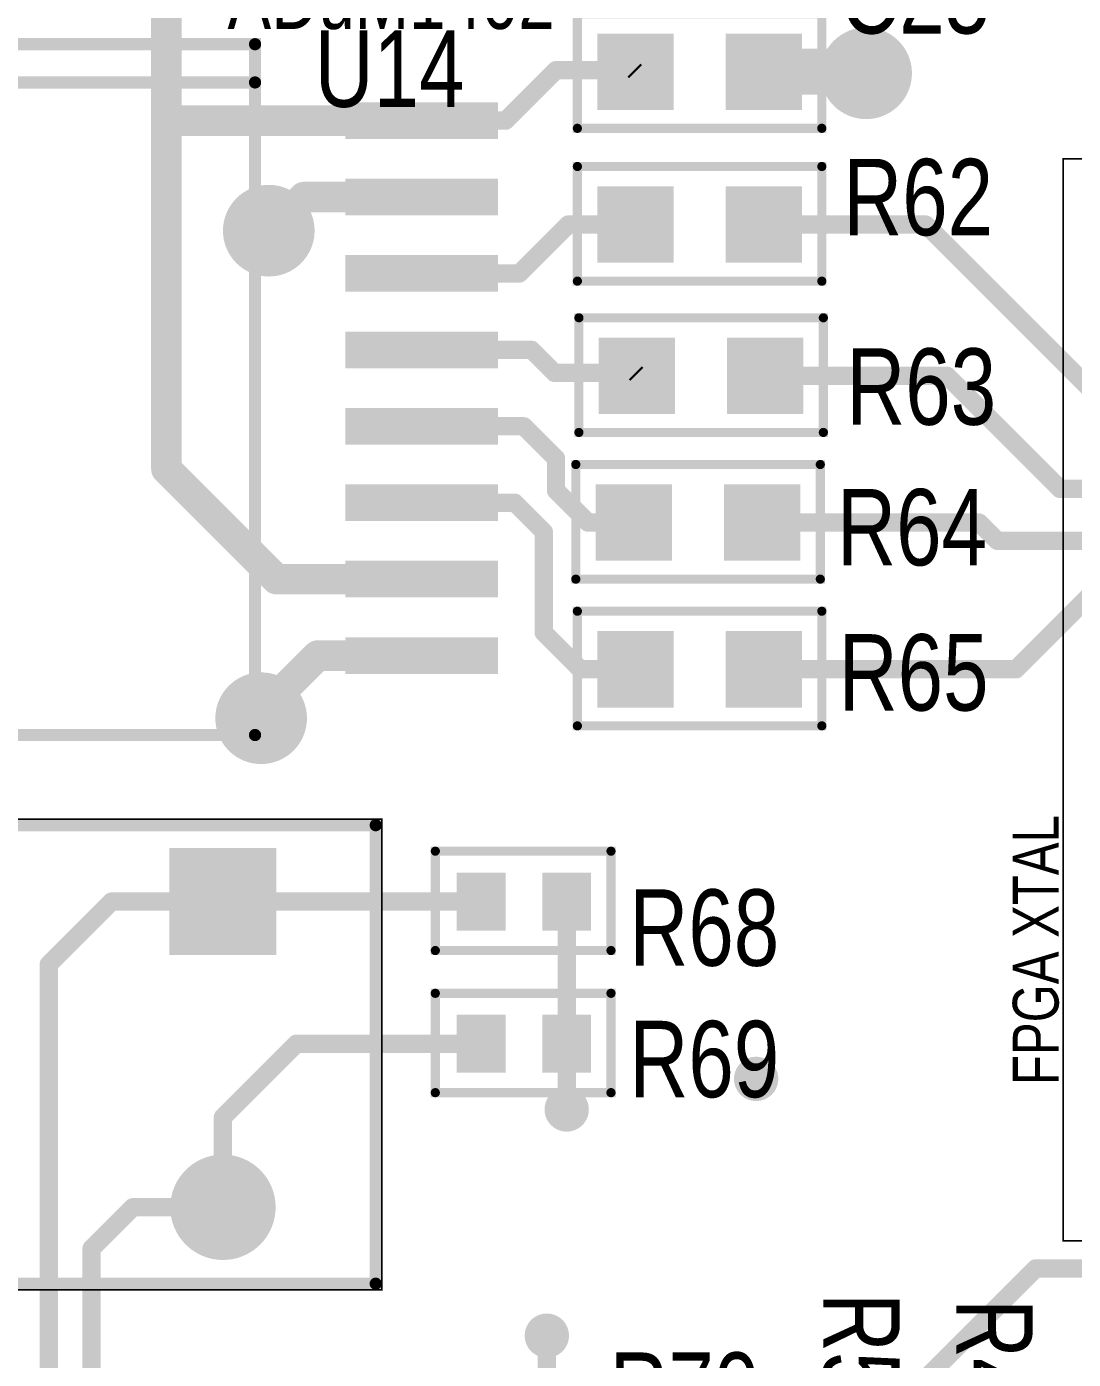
# Model space of a CAD drawing. Extents: x 0 to 8.76, y 0.02 to 4.83.
# Drawn here: x 4.037 to 4.722, y 2.966 to 3.838 of the extents above; entities that cross this region are included whole.
import ezdxf

# ---------------------------------------------------------------- set-up
doc = ezdxf.new("R2010")
doc.units = 0

msp = doc.modelspace()

# ---------------------------------------------------------------- linework, layer by layer
at = {"const_width": 0.0005}
for points in [[(4.7147, 3.752, 1), (4.7153, 3.752, 1)], [(4.7147, 3.752, 1), (4.7153, 3.752, 1)], [(4.2687, 3.32, 1), (4.2693, 3.32, 1)], [(4.2687, 3.32, 1), (4.2693, 3.32, 1)], [(4.7147, 3.044, 1), (4.7153, 3.044, 1)], [(4.2687, 3.012, 1), (4.2693, 3.012, 1)]]:
    msp.add_lwpolyline(points, format="xyb", close=True, dxfattribs=at)
at = {"const_width": 0.001}
for points in [[(4.715, 3.752), (4.715, 3.044), (5.123, 3.044), (5.123, 3.752), (4.715, 3.752)], [(4.269, 3.32), (3.661, 3.32), (3.661, 3.012), (4.269, 3.012), (4.269, 3.32)]]:
    msp.add_lwpolyline(points, close=True, dxfattribs=at)
at = {"layer": 'DRL'}
for points, const_width in [([(4.576, 3.808, 1), (4.596, 3.808, 1)], 0.02), ([(4.576, 3.808, 1), (4.596, 3.808, 1)], 0.02), ([(4.185, 3.705, 1), (4.205, 3.705, 1)], 0.02), ([(4.185, 3.705, 1), (4.205, 3.705, 1)], 0.02), ([(4.18, 3.386, 1), (4.2, 3.386, 1)], 0.02), ([(4.18, 3.386, 1), (4.2, 3.386, 1)], 0.02), ([(4.158, 3.266, 1), (4.172, 3.266, 1)], 0.015), ([(4.509, 3.15, 1), (4.519, 3.15, 1)], 0.01), ([(4.385, 3.13, 1), (4.395, 3.13, 1)], 0.01), ([(4.158, 3.066, 1), (4.172, 3.066, 1)], 0.015), ([(4.372, 2.982, 1), (4.382, 2.982, 1)], 0.01)]:
    msp.add_lwpolyline(points, format="xyb", close=True, dxfattribs=dict(at, const_width=const_width))
at = {"layer": 'FAB'}
for points, const_width in [([(4.576, 3.808, 1), (4.596, 3.808, 1)], 0.02), ([(4.576, 3.808, 1), (4.596, 3.808, 1)], 0.02), ([(4.185, 3.705, 1), (4.205, 3.705, 1)], 0.02), ([(4.185, 3.705, 1), (4.205, 3.705, 1)], 0.02), ([(4.18, 3.386, 1), (4.2, 3.386, 1)], 0.02), ([(4.18, 3.386, 1), (4.2, 3.386, 1)], 0.02), ([(4.509, 3.15, 1), (4.519, 3.15, 1)], 0.01), ([(4.385, 3.13, 1), (4.395, 3.13, 1)], 0.01), ([(4.372, 2.982, 1), (4.382, 2.982, 1)], 0.01)]:
    msp.add_lwpolyline(points, format="xyb", close=True, dxfattribs=dict(at, const_width=const_width))
at = {"layer": 'GND'}
for points, const_width in [([(4.574, 3.808, 1), (4.598, 3.808, 1)], 0.025), ([(4.574, 3.808, 1), (4.598, 3.808, 1)], 0.025), ([(4.183, 3.705, 1), (4.207, 3.705, 1)], 0.025), ([(4.183, 3.705, 1), (4.207, 3.705, 1)], 0.025), ([(4.178, 3.386, 1), (4.202, 3.386, 1)], 0.025), ([(4.178, 3.386, 1), (4.202, 3.386, 1)], 0.025), ([(4.508, 3.15, 1), (4.52, 3.15, 1)], 0.012), ([(4.384, 3.13, 1), (4.396, 3.13, 1)], 0.012), ([(4.15, 3.066, 1), (4.18, 3.066, 1)], 0.03), ([(4.371, 2.982, 1), (4.383, 2.982, 1)], 0.012)]:
    msp.add_lwpolyline(points, format="xyb", close=True, dxfattribs=dict(at, const_width=const_width))
msp.add_solid([(4.135, 3.236), (4.195, 3.236), (4.135, 3.296), (4.195, 3.296)], dxfattribs=at)
at = {"layer": 'I10'}
for points, const_width in [([(4.574, 3.808, 1), (4.598, 3.808, 1)], 0.025), ([(4.574, 3.808, 1), (4.598, 3.808, 1)], 0.025), ([(4.183, 3.705, 1), (4.207, 3.705, 1)], 0.025), ([(4.183, 3.705, 1), (4.207, 3.705, 1)], 0.025), ([(4.178, 3.386, 1), (4.202, 3.386, 1)], 0.025), ([(4.178, 3.386, 1), (4.202, 3.386, 1)], 0.025), ([(4.508, 3.15, 1), (4.52, 3.15, 1)], 0.012), ([(4.384, 3.13, 1), (4.396, 3.13, 1)], 0.012), ([(4.15, 3.066, 1), (4.18, 3.066, 1)], 0.03), ([(4.371, 2.982, 1), (4.383, 2.982, 1)], 0.012)]:
    msp.add_lwpolyline(points, format="xyb", close=True, dxfattribs=dict(at, const_width=const_width))
msp.add_solid([(4.135, 3.236), (4.195, 3.236), (4.135, 3.296), (4.195, 3.296)], dxfattribs=at)
at = {"layer": 'I11'}
for points, const_width in [([(4.574, 3.808, 1), (4.598, 3.808, 1)], 0.025), ([(4.574, 3.808, 1), (4.598, 3.808, 1)], 0.025), ([(4.183, 3.705, 1), (4.207, 3.705, 1)], 0.025), ([(4.183, 3.705, 1), (4.207, 3.705, 1)], 0.025), ([(4.178, 3.386, 1), (4.202, 3.386, 1)], 0.025), ([(4.178, 3.386, 1), (4.202, 3.386, 1)], 0.025), ([(4.508, 3.15, 1), (4.52, 3.15, 1)], 0.012), ([(4.384, 3.13, 1), (4.396, 3.13, 1)], 0.012), ([(4.15, 3.066, 1), (4.18, 3.066, 1)], 0.03), ([(4.371, 2.982, 1), (4.383, 2.982, 1)], 0.012)]:
    msp.add_lwpolyline(points, format="xyb", close=True, dxfattribs=dict(at, const_width=const_width))
msp.add_solid([(4.135, 3.236), (4.195, 3.236), (4.135, 3.296), (4.195, 3.296)], dxfattribs=at)
at = {"layer": 'I12'}
for points, const_width in [([(4.574, 3.808, 1), (4.598, 3.808, 1)], 0.025), ([(4.574, 3.808, 1), (4.598, 3.808, 1)], 0.025), ([(4.183, 3.705, 1), (4.207, 3.705, 1)], 0.025), ([(4.183, 3.705, 1), (4.207, 3.705, 1)], 0.025), ([(4.178, 3.386, 1), (4.202, 3.386, 1)], 0.025), ([(4.178, 3.386, 1), (4.202, 3.386, 1)], 0.025), ([(4.508, 3.15, 1), (4.52, 3.15, 1)], 0.012), ([(4.384, 3.13, 1), (4.396, 3.13, 1)], 0.012), ([(4.15, 3.066, 1), (4.18, 3.066, 1)], 0.03), ([(4.371, 2.982, 1), (4.383, 2.982, 1)], 0.012)]:
    msp.add_lwpolyline(points, format="xyb", close=True, dxfattribs=dict(at, const_width=const_width))
msp.add_solid([(4.135, 3.236), (4.195, 3.236), (4.135, 3.296), (4.195, 3.296)], dxfattribs=at)
at = {"layer": 'IN3'}
for points, const_width in [([(4.574, 3.808, 1), (4.598, 3.808, 1)], 0.025), ([(4.574, 3.808, 1), (4.598, 3.808, 1)], 0.025), ([(4.183, 3.705, 1), (4.207, 3.705, 1)], 0.025), ([(4.183, 3.705, 1), (4.207, 3.705, 1)], 0.025), ([(4.178, 3.386, 1), (4.202, 3.386, 1)], 0.025), ([(4.178, 3.386, 1), (4.202, 3.386, 1)], 0.025), ([(4.508, 3.15, 1), (4.52, 3.15, 1)], 0.012), ([(4.384, 3.13, 1), (4.396, 3.13, 1)], 0.012), ([(4.15, 3.066, 1), (4.18, 3.066, 1)], 0.03), ([(4.371, 2.982, 1), (4.383, 2.982, 1)], 0.012)]:
    msp.add_lwpolyline(points, format="xyb", close=True, dxfattribs=dict(at, const_width=const_width))
msp.add_solid([(4.135, 3.236), (4.195, 3.236), (4.135, 3.296), (4.195, 3.296)], dxfattribs=at)
at = {"layer": 'IN4'}
for points, const_width in [([(4.574, 3.808, 1), (4.598, 3.808, 1)], 0.025), ([(4.574, 3.808, 1), (4.598, 3.808, 1)], 0.025), ([(4.183, 3.705, 1), (4.207, 3.705, 1)], 0.025), ([(4.183, 3.705, 1), (4.207, 3.705, 1)], 0.025), ([(4.178, 3.386, 1), (4.202, 3.386, 1)], 0.025), ([(4.178, 3.386, 1), (4.202, 3.386, 1)], 0.025), ([(4.508, 3.15, 1), (4.52, 3.15, 1)], 0.012), ([(4.384, 3.13, 1), (4.396, 3.13, 1)], 0.012), ([(4.15, 3.066, 1), (4.18, 3.066, 1)], 0.03), ([(4.371, 2.982, 1), (4.383, 2.982, 1)], 0.012)]:
    msp.add_lwpolyline(points, format="xyb", close=True, dxfattribs=dict(at, const_width=const_width))
msp.add_solid([(4.135, 3.236), (4.195, 3.236), (4.135, 3.296), (4.195, 3.296)], dxfattribs=at)
at = {"layer": 'IN5'}
for points, const_width in [([(4.574, 3.808, 1), (4.598, 3.808, 1)], 0.025), ([(4.574, 3.808, 1), (4.598, 3.808, 1)], 0.025), ([(4.183, 3.705, 1), (4.207, 3.705, 1)], 0.025), ([(4.183, 3.705, 1), (4.207, 3.705, 1)], 0.025), ([(4.178, 3.386, 1), (4.202, 3.386, 1)], 0.025), ([(4.178, 3.386, 1), (4.202, 3.386, 1)], 0.025), ([(4.508, 3.15, 1), (4.52, 3.15, 1)], 0.012), ([(4.384, 3.13, 1), (4.396, 3.13, 1)], 0.012), ([(4.15, 3.066, 1), (4.18, 3.066, 1)], 0.03), ([(4.371, 2.982, 1), (4.383, 2.982, 1)], 0.012)]:
    msp.add_lwpolyline(points, format="xyb", close=True, dxfattribs=dict(at, const_width=const_width))
msp.add_solid([(4.135, 3.236), (4.195, 3.236), (4.135, 3.296), (4.195, 3.296)], dxfattribs=at)
at = {"layer": 'IN6'}
for points, const_width in [([(4.574, 3.808, 1), (4.598, 3.808, 1)], 0.025), ([(4.574, 3.808, 1), (4.598, 3.808, 1)], 0.025), ([(4.183, 3.705, 1), (4.207, 3.705, 1)], 0.025), ([(4.183, 3.705, 1), (4.207, 3.705, 1)], 0.025), ([(4.178, 3.386, 1), (4.202, 3.386, 1)], 0.025), ([(4.178, 3.386, 1), (4.202, 3.386, 1)], 0.025), ([(4.508, 3.15, 1), (4.52, 3.15, 1)], 0.012), ([(4.384, 3.13, 1), (4.396, 3.13, 1)], 0.012), ([(4.15, 3.066, 1), (4.18, 3.066, 1)], 0.03), ([(4.371, 2.982, 1), (4.383, 2.982, 1)], 0.012)]:
    msp.add_lwpolyline(points, format="xyb", close=True, dxfattribs=dict(at, const_width=const_width))
msp.add_solid([(4.135, 3.236), (4.195, 3.236), (4.135, 3.296), (4.195, 3.296)], dxfattribs=at)
at = {"layer": 'IN7'}
for points, const_width in [([(4.574, 3.808, 1), (4.598, 3.808, 1)], 0.025), ([(4.574, 3.808, 1), (4.598, 3.808, 1)], 0.025), ([(4.183, 3.705, 1), (4.207, 3.705, 1)], 0.025), ([(4.183, 3.705, 1), (4.207, 3.705, 1)], 0.025), ([(4.178, 3.386, 1), (4.202, 3.386, 1)], 0.025), ([(4.178, 3.386, 1), (4.202, 3.386, 1)], 0.025), ([(4.508, 3.15, 1), (4.52, 3.15, 1)], 0.012), ([(4.384, 3.13, 1), (4.396, 3.13, 1)], 0.012), ([(4.15, 3.066, 1), (4.18, 3.066, 1)], 0.03), ([(4.371, 2.982, 1), (4.383, 2.982, 1)], 0.012)]:
    msp.add_lwpolyline(points, format="xyb", close=True, dxfattribs=dict(at, const_width=const_width))
msp.add_solid([(4.135, 3.236), (4.195, 3.236), (4.135, 3.296), (4.195, 3.296)], dxfattribs=at)
at = {"layer": 'IN8'}
for points, const_width in [([(4.574, 3.808, 1), (4.598, 3.808, 1)], 0.025), ([(4.574, 3.808, 1), (4.598, 3.808, 1)], 0.025), ([(4.183, 3.705, 1), (4.207, 3.705, 1)], 0.025), ([(4.183, 3.705, 1), (4.207, 3.705, 1)], 0.025), ([(4.178, 3.386, 1), (4.202, 3.386, 1)], 0.025), ([(4.178, 3.386, 1), (4.202, 3.386, 1)], 0.025), ([(4.508, 3.15, 1), (4.52, 3.15, 1)], 0.012), ([(4.384, 3.13, 1), (4.396, 3.13, 1)], 0.012), ([(4.15, 3.066, 1), (4.18, 3.066, 1)], 0.03), ([(4.371, 2.982, 1), (4.383, 2.982, 1)], 0.012)]:
    msp.add_lwpolyline(points, format="xyb", close=True, dxfattribs=dict(at, const_width=const_width))
msp.add_solid([(4.135, 3.236), (4.195, 3.236), (4.135, 3.296), (4.195, 3.296)], dxfattribs=at)
at = {"layer": 'IN9'}
for points, const_width in [([(4.574, 3.808, 1), (4.598, 3.808, 1)], 0.025), ([(4.574, 3.808, 1), (4.598, 3.808, 1)], 0.025), ([(4.183, 3.705, 1), (4.207, 3.705, 1)], 0.025), ([(4.183, 3.705, 1), (4.207, 3.705, 1)], 0.025), ([(4.178, 3.386, 1), (4.202, 3.386, 1)], 0.025), ([(4.178, 3.386, 1), (4.202, 3.386, 1)], 0.025), ([(4.508, 3.15, 1), (4.52, 3.15, 1)], 0.012), ([(4.384, 3.13, 1), (4.396, 3.13, 1)], 0.012), ([(4.15, 3.066, 1), (4.18, 3.066, 1)], 0.03), ([(4.371, 2.982, 1), (4.383, 2.982, 1)], 0.012)]:
    msp.add_lwpolyline(points, format="xyb", close=True, dxfattribs=dict(at, const_width=const_width))
msp.add_solid([(4.135, 3.236), (4.195, 3.236), (4.135, 3.296), (4.195, 3.296)], dxfattribs=at)
at = {"layer": 'NOT'}
for points, const_width in [([(4.576, 3.808, 1), (4.596, 3.808, 1)], 0.02), ([(4.576, 3.808, 1), (4.596, 3.808, 1)], 0.02), ([(4.185, 3.705, 1), (4.205, 3.705, 1)], 0.02), ([(4.185, 3.705, 1), (4.205, 3.705, 1)], 0.02), ([(4.18, 3.386, 1), (4.2, 3.386, 1)], 0.02), ([(4.18, 3.386, 1), (4.2, 3.386, 1)], 0.02), ([(4.509, 3.15, 1), (4.519, 3.15, 1)], 0.01), ([(4.385, 3.13, 1), (4.395, 3.13, 1)], 0.01), ([(4.372, 2.982, 1), (4.382, 2.982, 1)], 0.01)]:
    msp.add_lwpolyline(points, format="xyb", close=True, dxfattribs=dict(at, const_width=const_width))
at = {"layer": 'PWR'}
for points, const_width in [([(4.574, 3.808, 1), (4.598, 3.808, 1)], 0.025), ([(4.574, 3.808, 1), (4.598, 3.808, 1)], 0.025), ([(4.183, 3.705, 1), (4.207, 3.705, 1)], 0.025), ([(4.183, 3.705, 1), (4.207, 3.705, 1)], 0.025), ([(4.178, 3.386, 1), (4.202, 3.386, 1)], 0.025), ([(4.178, 3.386, 1), (4.202, 3.386, 1)], 0.025), ([(4.508, 3.15, 1), (4.52, 3.15, 1)], 0.012), ([(4.384, 3.13, 1), (4.396, 3.13, 1)], 0.012), ([(4.15, 3.066, 1), (4.18, 3.066, 1)], 0.03), ([(4.371, 2.982, 1), (4.383, 2.982, 1)], 0.012)]:
    msp.add_lwpolyline(points, format="xyb", close=True, dxfattribs=dict(at, const_width=const_width))
msp.add_solid([(4.135, 3.236), (4.195, 3.236), (4.135, 3.296), (4.195, 3.296)], dxfattribs=at)
at = {"layer": 'SMT'}
for points, const_width in [([(4.571, 3.808, 1), (4.601, 3.808, 1)], 0.03), ([(4.571, 3.808, 1), (4.601, 3.808, 1)], 0.03), ([(4.18, 3.705, 1), (4.21, 3.705, 1)], 0.03), ([(4.18, 3.705, 1), (4.21, 3.705, 1)], 0.03), ([(4.175, 3.386, 1), (4.205, 3.386, 1)], 0.03), ([(4.175, 3.386, 1), (4.205, 3.386, 1)], 0.03), ([(4.507, 3.15, 1), (4.521, 3.15, 1)], 0.015), ([(4.383, 3.13, 1), (4.397, 3.13, 1)], 0.015), ([(4.148, 3.066, 1), (4.182, 3.066, 1)], 0.035), ([(4.37, 2.982, 1), (4.384, 2.982, 1)], 0.015)]:
    msp.add_lwpolyline(points, format="xyb", close=True, dxfattribs=dict(at, const_width=const_width))
for points in [[(4.41, 3.784), (4.46, 3.784), (4.41, 3.834), (4.46, 3.834)], [(4.494, 3.784), (4.544, 3.784), (4.494, 3.834), (4.544, 3.834)], [(4.245, 3.765), (4.345, 3.765), (4.245, 3.789), (4.345, 3.789)], [(4.245, 3.715), (4.345, 3.715), (4.245, 3.739), (4.345, 3.739)], [(4.41, 3.684), (4.46, 3.684), (4.41, 3.734), (4.46, 3.734)], [(4.494, 3.684), (4.544, 3.684), (4.494, 3.734), (4.544, 3.734)], [(4.245, 3.665), (4.345, 3.665), (4.245, 3.689), (4.345, 3.689)], [(4.245, 3.615), (4.345, 3.615), (4.245, 3.639), (4.345, 3.639)], [(4.411, 3.585), (4.461, 3.585), (4.411, 3.635), (4.461, 3.635)], [(4.495, 3.585), (4.545, 3.585), (4.495, 3.635), (4.545, 3.635)], [(4.245, 3.565), (4.345, 3.565), (4.245, 3.589), (4.345, 3.589)], [(4.245, 3.515), (4.345, 3.515), (4.245, 3.539), (4.345, 3.539)], [(4.409, 3.489), (4.459, 3.489), (4.409, 3.539), (4.459, 3.539)], [(4.493, 3.489), (4.543, 3.489), (4.493, 3.539), (4.543, 3.539)], [(4.245, 3.465), (4.345, 3.465), (4.245, 3.489), (4.345, 3.489)], [(4.245, 3.415), (4.345, 3.415), (4.245, 3.439), (4.345, 3.439)], [(4.41, 3.393), (4.46, 3.393), (4.41, 3.443), (4.46, 3.443)], [(4.494, 3.393), (4.544, 3.393), (4.494, 3.443), (4.544, 3.443)], [(4.13, 3.231), (4.2, 3.231), (4.13, 3.301), (4.2, 3.301)], [(4.318, 3.247), (4.35, 3.247), (4.318, 3.285), (4.35, 3.285)], [(4.374, 3.247), (4.406, 3.247), (4.374, 3.285), (4.406, 3.285)], [(4.318, 3.154), (4.35, 3.154), (4.318, 3.192), (4.35, 3.192)], [(4.374, 3.154), (4.406, 3.154), (4.374, 3.192), (4.406, 3.192)]]:
    msp.add_solid(points, dxfattribs=at)
at = {"layer": 'SPT'}
for points in [[(4.41, 3.784), (4.46, 3.784), (4.41, 3.834), (4.46, 3.834)], [(4.494, 3.784), (4.544, 3.784), (4.494, 3.834), (4.544, 3.834)], [(4.245, 3.765), (4.345, 3.765), (4.245, 3.789), (4.345, 3.789)], [(4.245, 3.715), (4.345, 3.715), (4.245, 3.739), (4.345, 3.739)], [(4.41, 3.684), (4.46, 3.684), (4.41, 3.734), (4.46, 3.734)], [(4.494, 3.684), (4.544, 3.684), (4.494, 3.734), (4.544, 3.734)], [(4.245, 3.665), (4.345, 3.665), (4.245, 3.689), (4.345, 3.689)], [(4.245, 3.615), (4.345, 3.615), (4.245, 3.639), (4.345, 3.639)], [(4.411, 3.585), (4.461, 3.585), (4.411, 3.635), (4.461, 3.635)], [(4.495, 3.585), (4.545, 3.585), (4.495, 3.635), (4.545, 3.635)], [(4.245, 3.565), (4.345, 3.565), (4.245, 3.589), (4.345, 3.589)], [(4.245, 3.515), (4.345, 3.515), (4.245, 3.539), (4.345, 3.539)], [(4.409, 3.489), (4.459, 3.489), (4.409, 3.539), (4.459, 3.539)], [(4.493, 3.489), (4.543, 3.489), (4.493, 3.539), (4.543, 3.539)], [(4.245, 3.465), (4.345, 3.465), (4.245, 3.489), (4.345, 3.489)], [(4.245, 3.415), (4.345, 3.415), (4.245, 3.439), (4.345, 3.439)], [(4.41, 3.393), (4.46, 3.393), (4.41, 3.443), (4.46, 3.443)], [(4.494, 3.393), (4.544, 3.393), (4.494, 3.443), (4.544, 3.443)], [(4.318, 3.247), (4.35, 3.247), (4.318, 3.285), (4.35, 3.285)], [(4.374, 3.247), (4.406, 3.247), (4.374, 3.285), (4.406, 3.285)], [(4.318, 3.154), (4.35, 3.154), (4.318, 3.192), (4.35, 3.192)], [(4.374, 3.154), (4.406, 3.154), (4.374, 3.192), (4.406, 3.192)]]:
    msp.add_solid(points, dxfattribs=at)
at = {"layer": 'SST'}
for points, const_width in [([(4.397, 3.847), (4.557, 3.847), (4.557, 3.847), (4.557, 3.772), (4.397, 3.772), (4.397, 3.847)], 0.006), ([(4.186, 3.827), (3.961, 3.827), (3.961, 3.376), (3.961, 3.375), (4.186, 3.375), (4.186, 3.827)], 0.008), ([(4.397, 3.747), (4.557, 3.747), (4.557, 3.747), (4.557, 3.672), (4.397, 3.672), (4.397, 3.747)], 0.006), ([(4.558, 3.573), (4.398, 3.573), (4.398, 3.573), (4.398, 3.648), (4.558, 3.648), (4.558, 3.573)], 0.006), ([(4.396, 3.552), (4.556, 3.552), (4.556, 3.552), (4.556, 3.477), (4.396, 3.477), (4.396, 3.552)], 0.006), ([(4.557, 3.381), (4.397, 3.381), (4.397, 3.381), (4.397, 3.456), (4.557, 3.456), (4.557, 3.381)], 0.006), ([(3.665, 3.316), (4.265, 3.316), (4.265, 3.016), (3.665, 3.016), (3.665, 3.316)], 0.008), ([(4.419, 3.299), (4.419, 3.234), (4.419, 3.234), (4.304, 3.234), (4.304, 3.299), (4.419, 3.299)], 0.006), ([(4.419, 3.206), (4.419, 3.141), (4.419, 3.141), (4.304, 3.141), (4.304, 3.206), (4.419, 3.206)], 0.006)]:
    msp.add_lwpolyline(points, close=True, dxfattribs=dict(at, const_width=const_width))
for points, const_width in [([(4.184, 3.827, 1), (4.188, 3.827, 1)], 0.004), ([(4.184, 3.827, 1), (4.188, 3.827, 1)], 0.004), ([(4.184, 3.802, 1), (4.188, 3.802, 1)], 0.004), ([(4.3955, 3.772, 1), (4.3985, 3.772, 1)], 0.003), ([(4.5555, 3.772, 1), (4.5585, 3.772, 1)], 0.003), ([(4.3955, 3.747, 1), (4.3985, 3.747, 1)], 0.003), ([(4.3955, 3.747, 1), (4.3985, 3.747, 1)], 0.003), ([(4.5555, 3.747, 1), (4.5585, 3.747, 1)], 0.003), ([(4.5555, 3.747, 1), (4.5585, 3.747, 1)], 0.003), ([(4.3955, 3.672, 1), (4.3985, 3.672, 1)], 0.003), ([(4.5555, 3.672, 1), (4.5585, 3.672, 1)], 0.003), ([(4.3965, 3.648, 1), (4.3995, 3.648, 1)], 0.003), ([(4.5565, 3.648, 1), (4.5595, 3.648, 1)], 0.003), ([(4.3965, 3.573, 1), (4.3995, 3.573, 1)], 0.003), ([(4.3965, 3.573, 1), (4.3995, 3.573, 1)], 0.003), ([(4.5565, 3.573, 1), (4.5595, 3.573, 1)], 0.003), ([(4.5565, 3.573, 1), (4.5595, 3.573, 1)], 0.003), ([(4.3945, 3.552, 1), (4.3975, 3.552, 1)], 0.003), ([(4.3945, 3.552, 1), (4.3975, 3.552, 1)], 0.003), ([(4.5545, 3.552, 1), (4.5575, 3.552, 1)], 0.003), ([(4.5545, 3.552, 1), (4.5575, 3.552, 1)], 0.003), ([(4.3945, 3.477, 1), (4.3975, 3.477, 1)], 0.003), ([(4.5545, 3.477, 1), (4.5575, 3.477, 1)], 0.003), ([(4.3955, 3.456, 1), (4.3985, 3.456, 1)], 0.003), ([(4.5555, 3.456, 1), (4.5585, 3.456, 1)], 0.003), ([(4.3955, 3.381, 1), (4.3985, 3.381, 1)], 0.003), ([(4.3955, 3.381, 1), (4.3985, 3.381, 1)], 0.003), ([(4.5555, 3.381, 1), (4.5585, 3.381, 1)], 0.003), ([(4.5555, 3.381, 1), (4.5585, 3.381, 1)], 0.003), ([(4.184, 3.375, 1), (4.188, 3.375, 1)], 0.004), ([(4.263, 3.316, 1), (4.267, 3.316, 1)], 0.004), ([(4.3025, 3.299, 1), (4.3055, 3.299, 1)], 0.003), ([(4.4175, 3.299, 1), (4.4205, 3.299, 1)], 0.003), ([(4.4175, 3.299, 1), (4.4205, 3.299, 1)], 0.003), ([(4.3025, 3.234, 1), (4.3055, 3.234, 1)], 0.003), ([(4.4175, 3.234, 1), (4.4205, 3.234, 1)], 0.003), ([(4.4175, 3.234, 1), (4.4205, 3.234, 1)], 0.003), ([(4.3025, 3.206, 1), (4.3055, 3.206, 1)], 0.003), ([(4.4175, 3.206, 1), (4.4205, 3.206, 1)], 0.003), ([(4.4175, 3.206, 1), (4.4205, 3.206, 1)], 0.003), ([(4.3025, 3.141, 1), (4.3055, 3.141, 1)], 0.003), ([(4.4175, 3.141, 1), (4.4205, 3.141, 1)], 0.003), ([(4.4175, 3.141, 1), (4.4205, 3.141, 1)], 0.003), ([(4.263, 3.016, 1), (4.267, 3.016, 1)], 0.004)]:
    msp.add_lwpolyline(points, format="xyb", close=True, dxfattribs=dict(at, const_width=const_width))
at = {"layer": 'SST', "const_width": 0.008}
msp.add_lwpolyline([(3.961, 3.802), (4.186, 3.802)], dxfattribs=at)
at = {"layer": 'TOP'}
for points, const_width in [([(4.128, 3.985), (4.128, 3.777)], 0.02), ([(4.519, 3.809), (4.578, 3.809)], 0.03), ([(4.519, 3.809), (4.578, 3.809)], 0.03), ([(4.578, 3.809), (4.579, 3.808)], 0.03), ([(4.578, 3.809), (4.579, 3.808)], 0.03), ([(4.579, 3.808), (4.586, 3.808)], 0.03), ([(4.579, 3.808), (4.586, 3.808)], 0.03), ([(4.383, 3.81), (4.35, 3.777)], 0.012), ([(4.434, 3.81), (4.383, 3.81)], 0.012), ([(4.435, 3.809), (4.434, 3.81)], 0.012), ([(4.295, 3.777), (4.128, 3.777)], 0.02), ([(4.128, 3.777), (4.128, 3.549)], 0.02), ([(4.128, 3.777), (4.295, 3.777)], 0.02), ([(4.35, 3.777), (4.295, 3.777)], 0.012), ([(4.195, 3.704), (4.218, 3.727)], 0.02), ([(4.218, 3.727), (4.195, 3.704)], 0.02), ([(4.218, 3.727), (4.295, 3.727)], 0.02), ([(4.295, 3.727), (4.218, 3.727)], 0.02), ([(4.195, 3.705), (4.195, 3.704)], 0.02), ([(4.195, 3.704), (4.195, 3.705)], 0.02), ([(4.391, 3.709), (4.359, 3.677)], 0.012), ([(4.435, 3.709), (4.391, 3.709)], 0.012), ([(4.519, 3.709), (4.625, 3.709)], 0.012), ([(4.625, 3.709), (4.738, 3.596)], 0.012), ([(4.359, 3.677), (4.295, 3.677)], 0.012), ([(4.367, 3.627), (4.295, 3.627)], 0.012), ([(4.382, 3.612), (4.367, 3.627)], 0.012), ([(4.435, 3.612), (4.382, 3.612)], 0.012), ([(4.436, 3.611), (4.435, 3.612)], 0.012), ([(4.436, 3.61), (4.436, 3.611)], 0.012), ([(4.639, 3.61), (4.52, 3.61)], 0.012), ([(4.713, 3.536), (4.639, 3.61)], 0.012), ([(4.362, 3.577), (4.295, 3.577)], 0.012), ([(4.383, 3.556), (4.362, 3.577)], 0.012), ([(4.128, 3.549), (4.2, 3.477)], 0.02), ([(4.383, 3.535), (4.383, 3.556)], 0.012), ([(4.404, 3.514), (4.383, 3.535)], 0.012), ([(5.385, 3.536), (4.713, 3.536)], 0.012), ([(4.356, 3.527), (4.295, 3.527)], 0.012), ([(4.375, 3.508), (4.356, 3.527)], 0.012), ([(4.434, 3.514), (4.404, 3.514)], 0.012), ([(4.66, 3.514), (4.518, 3.514)], 0.012), ([(4.672, 3.502), (4.66, 3.514)], 0.012), ([(4.375, 3.442), (4.375, 3.508)], 0.012), ([(5.401, 3.502), (4.672, 3.502)], 0.012), ([(4.2, 3.477), (4.295, 3.477)], 0.02), ([(4.684, 3.418), (4.734, 3.468)], 0.012), ([(4.399, 3.418), (4.375, 3.442)], 0.012), ([(4.19, 3.39), (4.227, 3.427)], 0.02), ([(4.19, 3.39), (4.227, 3.427)], 0.02), ([(4.227, 3.427), (4.295, 3.427)], 0.02), ([(4.227, 3.427), (4.295, 3.427)], 0.02), ([(4.435, 3.418), (4.399, 3.418)], 0.012), ([(4.519, 3.418), (4.684, 3.418)], 0.012), ([(4.19, 3.386), (4.19, 3.39)], 0.02), ([(4.19, 3.386), (4.19, 3.39)], 0.02), ([(4.092, 3.266), (4.051, 3.225)], 0.012), ([(4.165, 3.266), (4.092, 3.266)], 0.012), ([(4.165, 3.266), (4.334, 3.266)], 0.012), ([(4.39, 3.173), (4.39, 3.266)], 0.012), ([(4.051, 3.225), (4.051, 2.175)], 0.012), ([(4.213, 3.173), (4.165, 3.125)], 0.012), ([(4.334, 3.173), (4.213, 3.173)], 0.012), ([(4.39, 3.173), (4.39, 3.13)], 0.012), ([(4.165, 3.125), (4.165, 3.066)], 0.012), ([(4.106, 3.066), (4.079, 3.039)], 0.012), ([(4.165, 3.066), (4.106, 3.066)], 0.012), ([(4.079, 3.039), (4.079, 2.195)], 0.012), ([(4.584, 2.913), (4.697, 3.026)], 0.012), ([(4.697, 3.026), (5.403, 3.026)], 0.012), ([(4.377, 2.982), (4.377, 2.919)], 0.012)]:
    msp.add_lwpolyline(points, dxfattribs=dict(at, const_width=const_width))
for points, const_width in [([(4.574, 3.808, 1), (4.598, 3.808, 1)], 0.025), ([(4.574, 3.808, 1), (4.598, 3.808, 1)], 0.025), ([(4.5115, 3.809, 1), (4.5265, 3.809, 1)], 0.015), ([(4.5115, 3.809, 1), (4.5265, 3.809, 1)], 0.015), ([(4.5705, 3.809, 1), (4.5855, 3.809, 1)], 0.015), ([(4.5705, 3.809, 1), (4.5855, 3.809, 1)], 0.015), ([(4.5705, 3.809, 1), (4.5855, 3.809, 1)], 0.015), ([(4.5705, 3.809, 1), (4.5855, 3.809, 1)], 0.015), ([(4.5715, 3.808, 1), (4.5865, 3.808, 1)], 0.015), ([(4.5715, 3.808, 1), (4.5865, 3.808, 1)], 0.015), ([(4.5715, 3.808, 1), (4.5865, 3.808, 1)], 0.015), ([(4.5715, 3.808, 1), (4.5865, 3.808, 1)], 0.015), ([(4.5785, 3.808, 1), (4.5935, 3.808, 1)], 0.015), ([(4.5785, 3.808, 1), (4.5935, 3.808, 1)], 0.015), ([(4.38, 3.81, 1), (4.386, 3.81, 1)], 0.006), ([(4.38, 3.81, 1), (4.386, 3.81, 1)], 0.006), ([(4.431, 3.81, 1), (4.437, 3.81, 1)], 0.006), ([(4.431, 3.81, 1), (4.437, 3.81, 1)], 0.006), ([(4.432, 3.809, 1), (4.438, 3.809, 1)], 0.006), ([(4.123, 3.777, 1), (4.133, 3.777, 1)], 0.01), ([(4.123, 3.777, 1), (4.133, 3.777, 1)], 0.01), ([(4.123, 3.777, 1), (4.133, 3.777, 1)], 0.01), ([(4.123, 3.777, 1), (4.133, 3.777, 1)], 0.01), ([(4.29, 3.777, 1), (4.3, 3.777, 1)], 0.01), ([(4.29, 3.777, 1), (4.3, 3.777, 1)], 0.01), ([(4.292, 3.777, 1), (4.298, 3.777, 1)], 0.006), ([(4.347, 3.777, 1), (4.353, 3.777, 1)], 0.006), ([(4.347, 3.777, 1), (4.353, 3.777, 1)], 0.006), ([(4.213, 3.727, 1), (4.223, 3.727, 1)], 0.01), ([(4.213, 3.727, 1), (4.223, 3.727, 1)], 0.01), ([(4.213, 3.727, 1), (4.223, 3.727, 1)], 0.01), ([(4.213, 3.727, 1), (4.223, 3.727, 1)], 0.01), ([(4.29, 3.727, 1), (4.3, 3.727, 1)], 0.01), ([(4.29, 3.727, 1), (4.3, 3.727, 1)], 0.01), ([(4.183, 3.705, 1), (4.207, 3.705, 1)], 0.025), ([(4.183, 3.705, 1), (4.207, 3.705, 1)], 0.025), ([(4.19, 3.705, 1), (4.2, 3.705, 1)], 0.01), ([(4.19, 3.705, 1), (4.2, 3.705, 1)], 0.01), ([(4.388, 3.709, 1), (4.394, 3.709, 1)], 0.006), ([(4.388, 3.709, 1), (4.394, 3.709, 1)], 0.006), ([(4.432, 3.709, 1), (4.438, 3.709, 1)], 0.006), ([(4.516, 3.709, 1), (4.522, 3.709, 1)], 0.006), ([(4.622, 3.709, 1), (4.628, 3.709, 1)], 0.006), ([(4.622, 3.709, 1), (4.628, 3.709, 1)], 0.006), ([(4.19, 3.704, 1), (4.2, 3.704, 1)], 0.01), ([(4.19, 3.704, 1), (4.2, 3.704, 1)], 0.01), ([(4.19, 3.704, 1), (4.2, 3.704, 1)], 0.01), ([(4.19, 3.704, 1), (4.2, 3.704, 1)], 0.01), ([(4.292, 3.677, 1), (4.298, 3.677, 1)], 0.006), ([(4.356, 3.677, 1), (4.362, 3.677, 1)], 0.006), ([(4.356, 3.677, 1), (4.362, 3.677, 1)], 0.006), ([(4.292, 3.627, 1), (4.298, 3.627, 1)], 0.006), ([(4.364, 3.627, 1), (4.37, 3.627, 1)], 0.006), ([(4.364, 3.627, 1), (4.37, 3.627, 1)], 0.006), ([(4.379, 3.612, 1), (4.385, 3.612, 1)], 0.006), ([(4.379, 3.612, 1), (4.385, 3.612, 1)], 0.006), ([(4.432, 3.612, 1), (4.438, 3.612, 1)], 0.006), ([(4.432, 3.612, 1), (4.438, 3.612, 1)], 0.006), ([(4.433, 3.611, 1), (4.439, 3.611, 1)], 0.006), ([(4.433, 3.611, 1), (4.439, 3.611, 1)], 0.006), ([(4.433, 3.61, 1), (4.439, 3.61, 1)], 0.006), ([(4.517, 3.61, 1), (4.523, 3.61, 1)], 0.006), ([(4.636, 3.61, 1), (4.642, 3.61, 1)], 0.006), ([(4.636, 3.61, 1), (4.642, 3.61, 1)], 0.006), ([(4.292, 3.577, 1), (4.298, 3.577, 1)], 0.006), ([(4.359, 3.577, 1), (4.365, 3.577, 1)], 0.006), ([(4.359, 3.577, 1), (4.365, 3.577, 1)], 0.006), ([(4.123, 3.549, 1), (4.133, 3.549, 1)], 0.01), ([(4.123, 3.549, 1), (4.133, 3.549, 1)], 0.01), ([(4.38, 3.556, 1), (4.386, 3.556, 1)], 0.006), ([(4.38, 3.556, 1), (4.386, 3.556, 1)], 0.006), ([(4.38, 3.535, 1), (4.386, 3.535, 1)], 0.006), ([(4.38, 3.535, 1), (4.386, 3.535, 1)], 0.006), ([(4.71, 3.536, 1), (4.716, 3.536, 1)], 0.006), ([(4.71, 3.536, 1), (4.716, 3.536, 1)], 0.006), ([(4.292, 3.527, 1), (4.298, 3.527, 1)], 0.006), ([(4.353, 3.527, 1), (4.359, 3.527, 1)], 0.006), ([(4.353, 3.527, 1), (4.359, 3.527, 1)], 0.006), ([(4.401, 3.514, 1), (4.407, 3.514, 1)], 0.006), ([(4.401, 3.514, 1), (4.407, 3.514, 1)], 0.006), ([(4.431, 3.514, 1), (4.437, 3.514, 1)], 0.006), ([(4.515, 3.514, 1), (4.521, 3.514, 1)], 0.006), ([(4.657, 3.514, 1), (4.663, 3.514, 1)], 0.006), ([(4.657, 3.514, 1), (4.663, 3.514, 1)], 0.006), ([(4.372, 3.508, 1), (4.378, 3.508, 1)], 0.006), ([(4.372, 3.508, 1), (4.378, 3.508, 1)], 0.006), ([(4.669, 3.502, 1), (4.675, 3.502, 1)], 0.006), ([(4.669, 3.502, 1), (4.675, 3.502, 1)], 0.006), ([(4.195, 3.477, 1), (4.205, 3.477, 1)], 0.01), ([(4.195, 3.477, 1), (4.205, 3.477, 1)], 0.01), ([(4.29, 3.477, 1), (4.3, 3.477, 1)], 0.01), ([(4.372, 3.442, 1), (4.378, 3.442, 1)], 0.006), ([(4.372, 3.442, 1), (4.378, 3.442, 1)], 0.006), ([(4.222, 3.427, 1), (4.232, 3.427, 1)], 0.01), ([(4.222, 3.427, 1), (4.232, 3.427, 1)], 0.01), ([(4.222, 3.427, 1), (4.232, 3.427, 1)], 0.01), ([(4.222, 3.427, 1), (4.232, 3.427, 1)], 0.01), ([(4.29, 3.427, 1), (4.3, 3.427, 1)], 0.01), ([(4.29, 3.427, 1), (4.3, 3.427, 1)], 0.01), ([(4.396, 3.418, 1), (4.402, 3.418, 1)], 0.006), ([(4.396, 3.418, 1), (4.402, 3.418, 1)], 0.006), ([(4.432, 3.418, 1), (4.438, 3.418, 1)], 0.006), ([(4.516, 3.418, 1), (4.522, 3.418, 1)], 0.006), ([(4.681, 3.418, 1), (4.687, 3.418, 1)], 0.006), ([(4.681, 3.418, 1), (4.687, 3.418, 1)], 0.006), ([(4.178, 3.386, 1), (4.202, 3.386, 1)], 0.025), ([(4.178, 3.386, 1), (4.202, 3.386, 1)], 0.025), ([(4.185, 3.39, 1), (4.195, 3.39, 1)], 0.01), ([(4.185, 3.39, 1), (4.195, 3.39, 1)], 0.01), ([(4.185, 3.39, 1), (4.195, 3.39, 1)], 0.01), ([(4.185, 3.39, 1), (4.195, 3.39, 1)], 0.01), ([(4.185, 3.386, 1), (4.195, 3.386, 1)], 0.01), ([(4.185, 3.386, 1), (4.195, 3.386, 1)], 0.01), ([(4.089, 3.266, 1), (4.095, 3.266, 1)], 0.006), ([(4.089, 3.266, 1), (4.095, 3.266, 1)], 0.006), ([(4.162, 3.266, 1), (4.168, 3.266, 1)], 0.006), ([(4.162, 3.266, 1), (4.168, 3.266, 1)], 0.006), ([(4.331, 3.266, 1), (4.337, 3.266, 1)], 0.006), ([(4.387, 3.266, 1), (4.393, 3.266, 1)], 0.006), ([(4.048, 3.225, 1), (4.054, 3.225, 1)], 0.006), ([(4.048, 3.225, 1), (4.054, 3.225, 1)], 0.006), ([(4.21, 3.173, 1), (4.216, 3.173, 1)], 0.006), ([(4.21, 3.173, 1), (4.216, 3.173, 1)], 0.006), ([(4.331, 3.173, 1), (4.337, 3.173, 1)], 0.006), ([(4.387, 3.173, 1), (4.393, 3.173, 1)], 0.006), ([(4.387, 3.173, 1), (4.393, 3.173, 1)], 0.006), ([(4.508, 3.15, 1), (4.52, 3.15, 1)], 0.012), ([(4.384, 3.13, 1), (4.396, 3.13, 1)], 0.012), ([(4.162, 3.125, 1), (4.168, 3.125, 1)], 0.006), ([(4.162, 3.125, 1), (4.168, 3.125, 1)], 0.006), ([(4.387, 3.13, 1), (4.393, 3.13, 1)], 0.006), ([(4.15, 3.066, 1), (4.18, 3.066, 1)], 0.03), ([(4.103, 3.066, 1), (4.109, 3.066, 1)], 0.006), ([(4.103, 3.066, 1), (4.109, 3.066, 1)], 0.006), ([(4.162, 3.066, 1), (4.168, 3.066, 1)], 0.006), ([(4.162, 3.066, 1), (4.168, 3.066, 1)], 0.006), ([(4.076, 3.039, 1), (4.082, 3.039, 1)], 0.006), ([(4.076, 3.039, 1), (4.082, 3.039, 1)], 0.006), ([(4.694, 3.026, 1), (4.7, 3.026, 1)], 0.006), ([(4.694, 3.026, 1), (4.7, 3.026, 1)], 0.006), ([(4.371, 2.982, 1), (4.383, 2.982, 1)], 0.012), ([(4.374, 2.982, 1), (4.38, 2.982, 1)], 0.006)]:
    msp.add_lwpolyline(points, format="xyb", close=True, dxfattribs=dict(at, const_width=const_width))
for points in [[(4.41, 3.784), (4.46, 3.784), (4.41, 3.834), (4.46, 3.834)], [(4.494, 3.784), (4.544, 3.784), (4.494, 3.834), (4.544, 3.834)], [(4.245, 3.765), (4.345, 3.765), (4.245, 3.789), (4.345, 3.789)], [(4.245, 3.715), (4.345, 3.715), (4.245, 3.739), (4.345, 3.739)], [(4.41, 3.684), (4.46, 3.684), (4.41, 3.734), (4.46, 3.734)], [(4.494, 3.684), (4.544, 3.684), (4.494, 3.734), (4.544, 3.734)], [(4.245, 3.665), (4.345, 3.665), (4.245, 3.689), (4.345, 3.689)], [(4.245, 3.615), (4.345, 3.615), (4.245, 3.639), (4.345, 3.639)], [(4.411, 3.585), (4.461, 3.585), (4.411, 3.635), (4.461, 3.635)], [(4.495, 3.585), (4.545, 3.585), (4.495, 3.635), (4.545, 3.635)], [(4.245, 3.565), (4.345, 3.565), (4.245, 3.589), (4.345, 3.589)], [(4.245, 3.515), (4.345, 3.515), (4.245, 3.539), (4.345, 3.539)], [(4.409, 3.489), (4.459, 3.489), (4.409, 3.539), (4.459, 3.539)], [(4.493, 3.489), (4.543, 3.489), (4.493, 3.539), (4.543, 3.539)], [(4.245, 3.465), (4.345, 3.465), (4.245, 3.489), (4.345, 3.489)], [(4.245, 3.415), (4.345, 3.415), (4.245, 3.439), (4.345, 3.439)], [(4.41, 3.393), (4.46, 3.393), (4.41, 3.443), (4.46, 3.443)], [(4.494, 3.393), (4.544, 3.393), (4.494, 3.443), (4.544, 3.443)], [(4.135, 3.236), (4.195, 3.236), (4.135, 3.296), (4.195, 3.296)], [(4.318, 3.247), (4.35, 3.247), (4.318, 3.285), (4.35, 3.285)], [(4.374, 3.247), (4.406, 3.247), (4.374, 3.285), (4.406, 3.285)], [(4.318, 3.154), (4.35, 3.154), (4.318, 3.192), (4.35, 3.192)], [(4.374, 3.154), (4.406, 3.154), (4.374, 3.192), (4.406, 3.192)]]:
    msp.add_solid(points, dxfattribs=at)

# ---------------------------------------------------------------- texts
at = {"layer": 'SST', "width": 0.8}
for s, height, rotation, p in [('C25', 0.05, 360, (4.569, 3.834)), ('U14', 0.05, 360, (4.225, 3.786)), ('R62', 0.05, 360, (4.571, 3.702)), ('R64', 0.05, 360, (4.567, 3.486)), ('FPGA XTAL', 0.03, 90, (4.712, 3.146)), ('R68', 0.05, 360, (4.431, 3.224)), ('R69', 0.05, 360, (4.431, 3.138)), ('R54', 0.05, 270, (4.558, 3.01)), ('R49', 0.05, 270, (4.645, 3.006)), ('R70', 0.05, 360, (4.418, 2.921))]:
    msp.add_text(s, height=height, rotation=rotation, dxfattribs=at).set_placement(p)
for s, height, p in [('ADuM1402', 0.04, (4.168, 3.837)), ('R63', 0.05, (4.573, 3.578)), ('R65', 0.05, (4.568, 3.391))]:
    msp.add_text(s, height=height, dxfattribs=at).set_placement(p)

doc.saveas('drawing.dxf')
